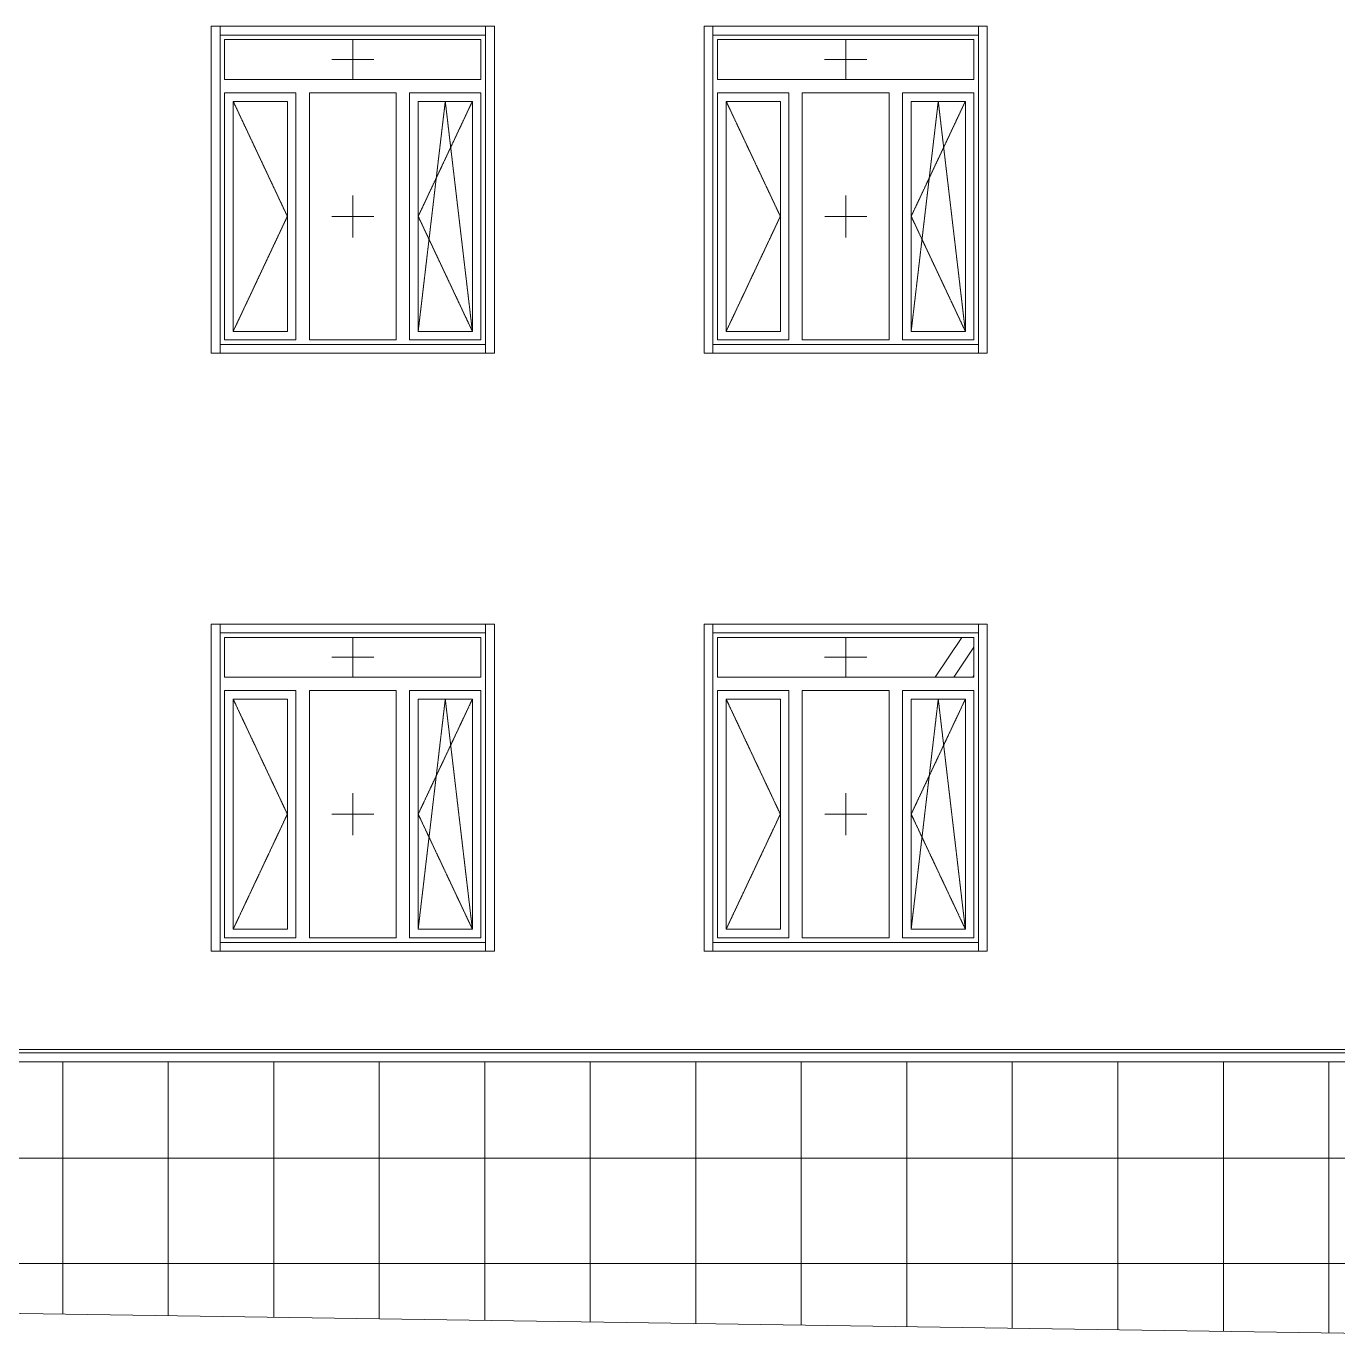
# Model space of a CAD drawing. Header units: millimetres. Extents: x -515342 to 330399, y -224905 to 507333.
# Drawn here: x 315484 to 322942, y 618 to 8088 of the extents above; entities that cross this region are included whole.
import ezdxf

# ---------------------------------------------------------------- set-up
doc = ezdxf.new("R2010")
doc.units = ezdxf.units.MM
doc.linetypes.add('ASVP_Штриховая_ш2 п1', pattern=[3, 2, -1])
doc.layers.get('0').update_dxf_attribs({"lineweight": 0})
for name, color, linetype, lineweight in [('Витраж', 7, 'Continuous', 0), ('Линии', 7, 'Continuous', 0), ('Ограждение', 7, 'Continuous', 0), ('Окна', 7, 'Continuous', 0), ('Окна открывание', 7, 'Continuous', 0), ('Стены внутренние', 7, 'Continuous', 0), ('Стены штриховка поверхности', 7, 'Continuous', 0)]:
    doc.layers.add(name, color=color, linetype=linetype, lineweight=lineweight)
pattern_1 = [(236.31, (995.8, 1244.6), (-1777.9963, -3556.002), [641.067, -5769.603]), (236.31, (1031.34, 1137.9), (-1777.9963, -3556.002), [384.64, -6026.03]), (236.31, (818, 1137.9), (-1777.9963, -3556.002), [384.64, -6026.03])]

# ---------------------------------------------------------------- blocks, each defined once
blk = doc.blocks.new('Окно_ПВХ_3Створки_1Фрамуга-верх - АР_Окно_ОП_1820_h_х1570_3ст2фр-в-9695280-О_АР_Эскиз_Фасад 1-12 копия 1')
at = {"layer": 'Окна открывание'}
h = blk.add_hatch(dxfattribs=at)
h.set_pattern_fill('FP_1', color=256, style=0, pattern_type=2)
h.set_pattern_definition(pattern_1)
h.paths.add_polyline_path([(96091.8, 2318), (97549.8, 2318), (97549.8, 2544), (96091.8, 2544), (96091.8, 2412.7)])
h = blk.add_hatch(dxfattribs=at)
h.set_pattern_fill('FP_1', color=256, style=0, pattern_type=2)
h.set_pattern_definition(pattern_1)
h.paths.add_polyline_path([(96815.2, 836), (97067.8, 836), (97067.8, 2242), (96573.8, 2242), (96573.8, 836), (96805, 836)])
at = {"layer": 'Окна'}
for p, q in [((97549.8, 2544), (96091.8, 2544)), ((96091.8, 2544), (96091.8, 2318)), ((97549.8, 2318), (97549.8, 2544)), ((97549.8, 2318), (96091.8, 2318)), ((96497.8, 2242), (96091.8, 2242)), ((96091.8, 2242), (96091.8, 836)), ((96497.8, 836), (96497.8, 2242)), ((97067.8, 2242), (96573.8, 2242)), ((96573.8, 836), (96573.8, 2242)), ((97067.8, 836), (97067.8, 2242)), ((97549.8, 2242), (97143.8, 2242)), ((97143.8, 836), (97143.8, 2242)), ((97549.8, 836), (97549.8, 2242)), ((96140.8, 2193), (96140.8, 885)), ((96448.8, 2193), (96140.8, 2193)), ((96448.8, 2193), (96448.8, 885)), ((97192.8, 2193), (97192.8, 885)), ((97500.8, 2193), (97192.8, 2193)), ((97500.8, 2193), (97500.8, 885)), ((96091.8, 836), (96497.8, 836)), ((96140.8, 885), (96448.8, 885)), ((96573.8, 836), (97067.8, 836)), ((97143.8, 836), (97549.8, 836)), ((97192.8, 885), (97500.8, 885))]:
    blk.add_line(p, q, dxfattribs=at)
at = {"layer": 'Окна открывание', "linetype": 'ASVP_Штриховая_ш2 п1'}
for p, q in [((96820.8, 2318), (96820.8, 2544)), ((96700.8, 2431), (96940.8, 2431)), ((96140.8, 2193), (96448.8, 1539)), ((97346.8, 2193), (97192.8, 885)), ((97500.8, 2193), (97192.8, 1539)), ((97500.8, 885), (97346.8, 2193)), ((96820.8, 1419), (96820.8, 1659)), ((96448.8, 1539), (96140.8, 885)), ((96940.8, 1539), (96700.8, 1539)), ((97192.8, 1539), (97500.8, 885))]:
    blk.add_line(p, q, dxfattribs=at)
blk = doc.blocks.new('Окно_ПВХ_3Створки_1Фрамуга-верх - АР_Окно_ОП_1820_h_х1570_3ст2фр-в-V3-О_АР_Эскиз_Фасад 1-12 копия 1')
at = {"layer": 'Окна'}
h = blk.add_hatch(dxfattribs=at)
h.set_pattern_fill('FP_1', color=256, style=0, pattern_type=2)
h.set_pattern_definition(pattern_1)
h.paths.add_polyline_path([(93645.5, 885), (93645.5, 2193), (93337.5, 2193), (93337.5, 885), (93460.2, 885)])
for p, q in [((94746.5, 2544), (93288.5, 2544)), ((93288.5, 2544), (93288.5, 2318)), ((94746.5, 2318), (94746.5, 2544)), ((94746.5, 2318), (93288.5, 2318)), ((93694.5, 2242), (93288.5, 2242)), ((93288.5, 2242), (93288.5, 836)), ((93694.5, 836), (93694.5, 2242)), ((94264.5, 2242), (93770.5, 2242)), ((93770.5, 836), (93770.5, 2242)), ((94264.5, 836), (94264.5, 2242)), ((94746.5, 2242), (94340.5, 2242)), ((94340.5, 836), (94340.5, 2242)), ((94746.5, 836), (94746.5, 2242)), ((93337.5, 2193), (93337.5, 885)), ((93645.5, 2193), (93337.5, 2193)), ((93645.5, 2193), (93645.5, 885)), ((94389.5, 2193), (94389.5, 885)), ((94697.5, 2193), (94389.5, 2193)), ((94697.5, 2193), (94697.5, 885)), ((93288.5, 836), (93694.5, 836)), ((93337.5, 885), (93645.5, 885)), ((93770.5, 836), (94264.5, 836)), ((94340.5, 836), (94746.5, 836)), ((94389.5, 885), (94697.5, 885))]:
    blk.add_line(p, q, dxfattribs=at)
at = {"layer": 'Окна открывание', "linetype": 'ASVP_Штриховая_ш2 п1'}
for p, q in [((94017.5, 2318), (94017.5, 2544)), ((93897.5, 2431), (94137.5, 2431)), ((93337.5, 2193), (93645.5, 1539)), ((94543.5, 2193), (94389.5, 885)), ((94697.5, 2193), (94389.5, 1539)), ((94697.5, 885), (94543.5, 2193)), ((94017.5, 1419), (94017.5, 1659)), ((93645.5, 1539), (93337.5, 885)), ((94137.5, 1539), (93897.5, 1539)), ((94389.5, 1539), (94697.5, 885))]:
    blk.add_line(p, q, dxfattribs=at)
blk = doc.blocks.new('Окно_ПВХ_3Створки_1Фрамуга-верх - АР_Окно_ОП_1820_h_х1570_3ст2фр-в-V20-О_АР_Эскиз_Фасад 1-12 копия 1')
at = {"layer": 'Окна открывание'}
h = blk.add_hatch(dxfattribs=at)
h.set_pattern_fill('FP_1', color=256, style=0, pattern_type=2)
h.set_pattern_definition(pattern_1)
h.paths.add_polyline_path([(97038.9, 4236), (97067.8, 4236), (97067.8, 5642), (96573.8, 5642), (96573.8, 4236), (96927, 4236)])
at = {"layer": 'Окна'}
for p, q in [((97549.8, 5944), (96091.8, 5944)), ((96091.8, 5944), (96091.8, 5718)), ((97549.8, 5718), (97549.8, 5944)), ((97549.8, 5718), (96091.8, 5718)), ((96497.8, 5642), (96091.8, 5642)), ((96091.8, 5642), (96091.8, 4236)), ((96497.8, 4236), (96497.8, 5642)), ((97067.8, 5642), (96573.8, 5642)), ((96573.8, 4236), (96573.8, 5642)), ((97067.8, 4236), (97067.8, 5642)), ((97549.8, 5642), (97143.8, 5642)), ((97143.8, 4236), (97143.8, 5642)), ((97549.8, 4236), (97549.8, 5642)), ((96140.8, 5593), (96140.8, 4285)), ((96448.8, 5593), (96140.8, 5593)), ((96448.8, 5593), (96448.8, 4285)), ((97192.8, 5593), (97192.8, 4285)), ((97500.8, 5593), (97192.8, 5593)), ((97500.8, 5593), (97500.8, 4285)), ((96140.8, 4285), (96448.8, 4285)), ((97192.8, 4285), (97500.8, 4285)), ((96091.8, 4236), (96497.8, 4236)), ((96573.8, 4236), (97067.8, 4236)), ((97143.8, 4236), (97549.8, 4236))]:
    blk.add_line(p, q, dxfattribs=at)
at = {"layer": 'Окна открывание', "linetype": 'ASVP_Штриховая_ш2 п1'}
for p, q in [((96820.8, 5718), (96820.8, 5944)), ((96700.8, 5831), (96940.8, 5831)), ((96140.8, 5593), (96448.8, 4939)), ((97346.8, 5593), (97192.8, 4285)), ((97500.8, 5593), (97192.8, 4939)), ((97500.8, 4285), (97346.8, 5593)), ((96820.8, 4819), (96820.8, 5059)), ((96448.8, 4939), (96140.8, 4285)), ((96940.8, 4939), (96700.8, 4939)), ((97192.8, 4939), (97500.8, 4285))]:
    blk.add_line(p, q, dxfattribs=at)
blk = doc.blocks.new('Окно_ПВХ_3Створки_1Фрамуга-верх - АР_Окно_ОП_1820_h_х1570_3ст2фр-в-V21-О_АР_Эскиз_Фасад 1-12 копия 1')
at = {"layer": 'Окна'}
h = blk.add_hatch(dxfattribs=at)
h.set_pattern_fill('FP_1', color=256, style=0, pattern_type=2)
h.set_pattern_definition(pattern_1)
h.paths.add_polyline_path([(93337.5, 4285), (93645.5, 4285), (93645.5, 5593), (93337.5, 5593), (93337.5, 4427.6)])
for p, q in [((94746.5, 5944), (93288.5, 5944)), ((93288.5, 5944), (93288.5, 5718)), ((94746.5, 5718), (94746.5, 5944)), ((94746.5, 5718), (93288.5, 5718)), ((93694.5, 5642), (93288.5, 5642)), ((93288.5, 5642), (93288.5, 4236)), ((93694.5, 4236), (93694.5, 5642)), ((94264.5, 5642), (93770.5, 5642)), ((93770.5, 4236), (93770.5, 5642)), ((94264.5, 4236), (94264.5, 5642)), ((94746.5, 5642), (94340.5, 5642)), ((94340.5, 4236), (94340.5, 5642)), ((94746.5, 4236), (94746.5, 5642)), ((93337.5, 5593), (93337.5, 4285)), ((93645.5, 5593), (93337.5, 5593)), ((93645.5, 5593), (93645.5, 4285)), ((94389.5, 5593), (94389.5, 4285)), ((94697.5, 5593), (94389.5, 5593)), ((94697.5, 5593), (94697.5, 4285)), ((93337.5, 4285), (93645.5, 4285)), ((94389.5, 4285), (94697.5, 4285)), ((93288.5, 4236), (93694.5, 4236)), ((93770.5, 4236), (94264.5, 4236)), ((94340.5, 4236), (94746.5, 4236))]:
    blk.add_line(p, q, dxfattribs=at)
at = {"layer": 'Окна открывание', "linetype": 'ASVP_Штриховая_ш2 п1'}
for p, q in [((94017.5, 5718), (94017.5, 5944)), ((93897.5, 5831), (94137.5, 5831)), ((93337.5, 5593), (93645.5, 4939)), ((94543.5, 5593), (94389.5, 4285)), ((94697.5, 5593), (94389.5, 4939)), ((94697.5, 4285), (94543.5, 5593)), ((94017.5, 4819), (94017.5, 5059)), ((93645.5, 4939), (93337.5, 4285)), ((94137.5, 4939), (93897.5, 4939)), ((94389.5, 4939), (94697.5, 4285))]:
    blk.add_line(p, q, dxfattribs=at)
blk = doc.blocks.new('Прямоугольный импост - АР_Откос_Металлический_50х330 Коричневый Правый-9899916-О_АР_Эскиз_Фасад 1-12 копия 1')
at = {"layer": 'Витраж'}
for p, q in [((17730.9, 2570), (17730.9, 2620)), ((19240.9, 2620), (17730.9, 2620)), ((19240.9, 2620), (19240.9, 2570)), ((19240.9, 2570), (17730.9, 2570))]:
    blk.add_line(p, q, dxfattribs=at)
blk = doc.blocks.new('Прямоугольный импост - АР_Откос_Металлический_50х330 Коричневый Левый-9899770-О_АР_Эскиз_Фасад 1-12 копия 1')
at = {"layer": 'Витраж'}
for p, q in [((17730.9, 760), (17730.9, 810)), ((17730.9, 810), (19240.9, 810)), ((17730.9, 760), (19240.9, 760)), ((19240.9, 810), (19240.9, 760))]:
    blk.add_line(p, q, dxfattribs=at)
blk = doc.blocks.new('Прямоугольный импост - АР_Откос_Металлический_50х330 Коричневый Правый-9899914-О_АР_Эскиз_Фасад 1-12 копия 1')
at = {"layer": 'Витраж'}
for p, q in [((38540.1, 2620), (38590.1, 2620)), ((38540.1, 2620), (38540.1, 760)), ((38590.1, 2620), (38590.1, 760)), ((38590.1, 760), (38540.1, 760))]:
    blk.add_line(p, q, dxfattribs=at)
blk = doc.blocks.new('Прямоугольный импост - АР_Откос_Металлический_50х330 Коричневый Левый-9899768-О_АР_Эскиз_Фасад 1-12 копия 1')
at = {"layer": 'Витраж'}
for p, q in [((40000.1, 2620), (40050.1, 2620)), ((40000.1, 760), (40000.1, 2620)), ((40050.1, 760), (40050.1, 2620)), ((40050.1, 760), (40000.1, 760))]:
    blk.add_line(p, q, dxfattribs=at)
blk = doc.blocks.new('Прямоугольный импост - АР_Откос_Металлический_50х330 Белый Правый-9899488-О_АР_Эскиз_Фасад 1-12 копия 1')
at = {"layer": 'Витраж'}
for p, q in [((30162.6, 2570), (30162.6, 2620)), ((31672.6, 2620), (30162.6, 2620)), ((31672.6, 2620), (31672.6, 2570)), ((31672.6, 2570), (30162.6, 2570))]:
    blk.add_line(p, q, dxfattribs=at)
blk = doc.blocks.new('Прямоугольный импост - АР_Откос_Металлический_50х330 Белый Левый-9898756-О_АР_Эскиз_Фасад 1-12 копия 1')
at = {"layer": 'Витраж'}
for p, q in [((30162.6, 760), (30162.6, 810)), ((30162.6, 810), (31672.6, 810)), ((30162.6, 760), (31672.6, 760)), ((31672.6, 810), (31672.6, 760))]:
    blk.add_line(p, q, dxfattribs=at)
blk = doc.blocks.new('Прямоугольный импост - АР_Откос_Металлический_50х330 Белый Правый-9899489-О_АР_Эскиз_Фасад 1-12 копия 1')
at = {"layer": 'Витраж'}
for p, q in [((30112.6, 2620), (30162.6, 2620)), ((30112.6, 2620), (30112.6, 760)), ((30162.6, 2620), (30162.6, 760)), ((30162.6, 760), (30112.6, 760))]:
    blk.add_line(p, q, dxfattribs=at)
blk = doc.blocks.new('Прямоугольный импост - АР_Откос_Металлический_50х330 Белый Левый-9898757-О_АР_Эскиз_Фасад 1-12 копия 1')
at = {"layer": 'Витраж'}
for p, q in [((31672.6, 2620), (31722.6, 2620)), ((31672.6, 760), (31672.6, 2620)), ((31722.6, 760), (31722.6, 2620)), ((31722.6, 760), (31672.6, 760))]:
    blk.add_line(p, q, dxfattribs=at)
blk = doc.blocks.new('Ограждение - Ограждение-10020769-О_АР_Эскиз_Фасад 1-12 копия 1')
at = {"layer": 'Ограждение'}
for p, q in [((88075, 181.8), (88075, 185.2)), ((88075, 130), (88075, 181.8)), ((88145, 181.8), (88075, 181.8)), ((88740, 181.8), (88595, 181.8)), ((102187, 181.8), (88840, 181.8)), ((102187, 181.8), (101959.6, 200)), ((102187, 130), (102187, 181.8)), ((88145, 130), (88075, 130)), ((88740, 130), (88595, 130)), ((102187, 130), (88840, 130))]:
    blk.add_line(p, q, dxfattribs=at)
blk = doc.blocks.new('СД_Люблино_Фасады_rvt-1-О_АР_Эскиз_Фасад 1-12 копия 1')
at = {"layer": 'Стены штриховка поверхности', "true_color": 0xcacaca}
h = blk.add_hatch(dxfattribs=at)
h.set_pattern_fill('FP_7', color=9, style=0, pattern_type=2)
h.set_pattern_definition([(0, (102091, -3150), (0, 600), []), (90, (102091, -3150), (-600, 4e-14), [])])
h.paths.add_polyline_path([(102141, -1450), (102141, 130), (88840, 130), (88841.1, -772.5), (88845, -772.5), (88845, -787.5), (88840, -787.5), (88840, -907.8), (88859.6, -914.6), (88859.6, -1018.9), (88739.6, -980.3), (88739.6, -850), (88738.1, -850), (88738.1, -800), (88740, -800), (88739.6, -787.5), (88736.9, -787.5), (88735.1, -784.3), (88735, -784.9), (88595, -785), (88595, -1250), (88763.1, -1250.3), (101959.6, -1447.2)])
h.paths.add_polyline_path([(88075, -1000), (88145, -1000), (88145, 130), (88075, 130), (88075, -811.1)])
h.paths.add_polyline_path([(88735.2, -780), (88736.9, -772.5), (88740, -772.2), (88740, 130), (88595, 130), (88595, -775), (88735.1, -775.7), (88735.2, -778.7)])
at = {"layer": 'Стены внутренние'}
blk.add_line((88840, 200), (102105, 200), dxfattribs=at)
at = {"layer": 'Витраж', "lineweight": 9}
for name, p in [('Прямоугольный импост - АР_Откос_Металлический_50х330 Коричневый Правый-9899914-О_АР_Эскиз_Фасад 1-12 копия 1', (54672.4, 3400)), ('Прямоугольный импост - АР_Откос_Металлический_50х330 Коричневый Правый-9899916-О_АР_Эскиз_Фасад 1-12 копия 1', (75531.6, 3400)), ('Прямоугольный импост - АР_Откос_Металлический_50х330 Коричневый Левый-9899768-О_АР_Эскиз_Фасад 1-12 копия 1', (54772.4, 3400)), ('Прямоугольный импост - АР_Откос_Металлический_50х330 Белый Правый-9899489-О_АР_Эскиз_Фасад 1-12 копия 1', (65903.2, 3400)), ('Прямоугольный импост - АР_Откос_Металлический_50х330 Белый Правый-9899488-О_АР_Эскиз_Фасад 1-12 копия 1', (65903.2, 3400)), ('Прямоугольный импост - АР_Откос_Металлический_50х330 Белый Левый-9898757-О_АР_Эскиз_Фасад 1-12 копия 1', (65903.2, 3400)), ('Прямоугольный импост - АР_Откос_Металлический_50х330 Коричневый Левый-9899770-О_АР_Эскиз_Фасад 1-12 копия 1', (75531.6, 3400)), ('Прямоугольный импост - АР_Откос_Металлический_50х330 Белый Левый-9898756-О_АР_Эскиз_Фасад 1-12 копия 1', (65903.2, 3400)), ('Прямоугольный импост - АР_Откос_Металлический_50х330 Белый Правый-9899489-О_АР_Эскиз_Фасад 1-12 копия 1', (63100, 0)), ('Прямоугольный импост - АР_Откос_Металлический_50х330 Белый Правый-9899488-О_АР_Эскиз_Фасад 1-12 копия 1', (63100, 0)), ('Прямоугольный импост - АР_Откос_Металлический_50х330 Белый Левый-9898757-О_АР_Эскиз_Фасад 1-12 копия 1', (63100, 0)), ('Прямоугольный импост - АР_Откос_Металлический_50х330 Коричневый Правый-9899914-О_АР_Эскиз_Фасад 1-12 копия 1', (57475.6, 0)), ('Прямоугольный импост - АР_Откос_Металлический_50х330 Коричневый Правый-9899916-О_АР_Эскиз_Фасад 1-12 копия 1', (78334.8, 0)), ('Прямоугольный импост - АР_Откос_Металлический_50х330 Коричневый Левый-9899768-О_АР_Эскиз_Фасад 1-12 копия 1', (57575.6, 0)), ('Прямоугольный импост - АР_Откос_Металлический_50х330 Белый Левый-9898756-О_АР_Эскиз_Фасад 1-12 копия 1', (63100, 0)), ('Прямоугольный импост - АР_Откос_Металлический_50х330 Коричневый Левый-9899770-О_АР_Эскиз_Фасад 1-12 копия 1', (78334.8, 0))]:
    blk.add_blockref(name, p, dxfattribs=at)
at = {"layer": 'Ограждение', "lineweight": 9}
blk.add_blockref('Ограждение - Ограждение-10020769-О_АР_Эскиз_Фасад 1-12 копия 1', (0, 0), dxfattribs=at)
at = {"layer": 'Окна', "lineweight": 9}
for name in ['Окно_ПВХ_3Створки_1Фрамуга-верх - АР_Окно_ОП_1820_h_х1570_3ст2фр-в-V21-О_АР_Эскиз_Фасад 1-12 копия 1', 'Окно_ПВХ_3Створки_1Фрамуга-верх - АР_Окно_ОП_1820_h_х1570_3ст2фр-в-V20-О_АР_Эскиз_Фасад 1-12 копия 1', 'Окно_ПВХ_3Створки_1Фрамуга-верх - АР_Окно_ОП_1820_h_х1570_3ст2фр-в-V3-О_АР_Эскиз_Фасад 1-12 копия 1', 'Окно_ПВХ_3Створки_1Фрамуга-верх - АР_Окно_ОП_1820_h_х1570_3ст2фр-в-9695280-О_АР_Эскиз_Фасад 1-12 копия 1']:
    blk.add_blockref(name, (0, 0), dxfattribs=at)

msp = doc.modelspace()

# ---------------------------------------------------------------- linework, layer by layer
at = {"layer": 'Линии'}
msp.add_line((325467.3997, 617.7355), (312067.6391, 817.7355), dxfattribs=at)

# ---------------------------------------------------------------- block references
msp.add_blockref('СД_Люблино_Фасады_rvt-1-О_АР_Эскиз_Фасад 1-12 копия 1', (223323.3997, 2067.7355))

doc.saveas('drawing.dxf')
